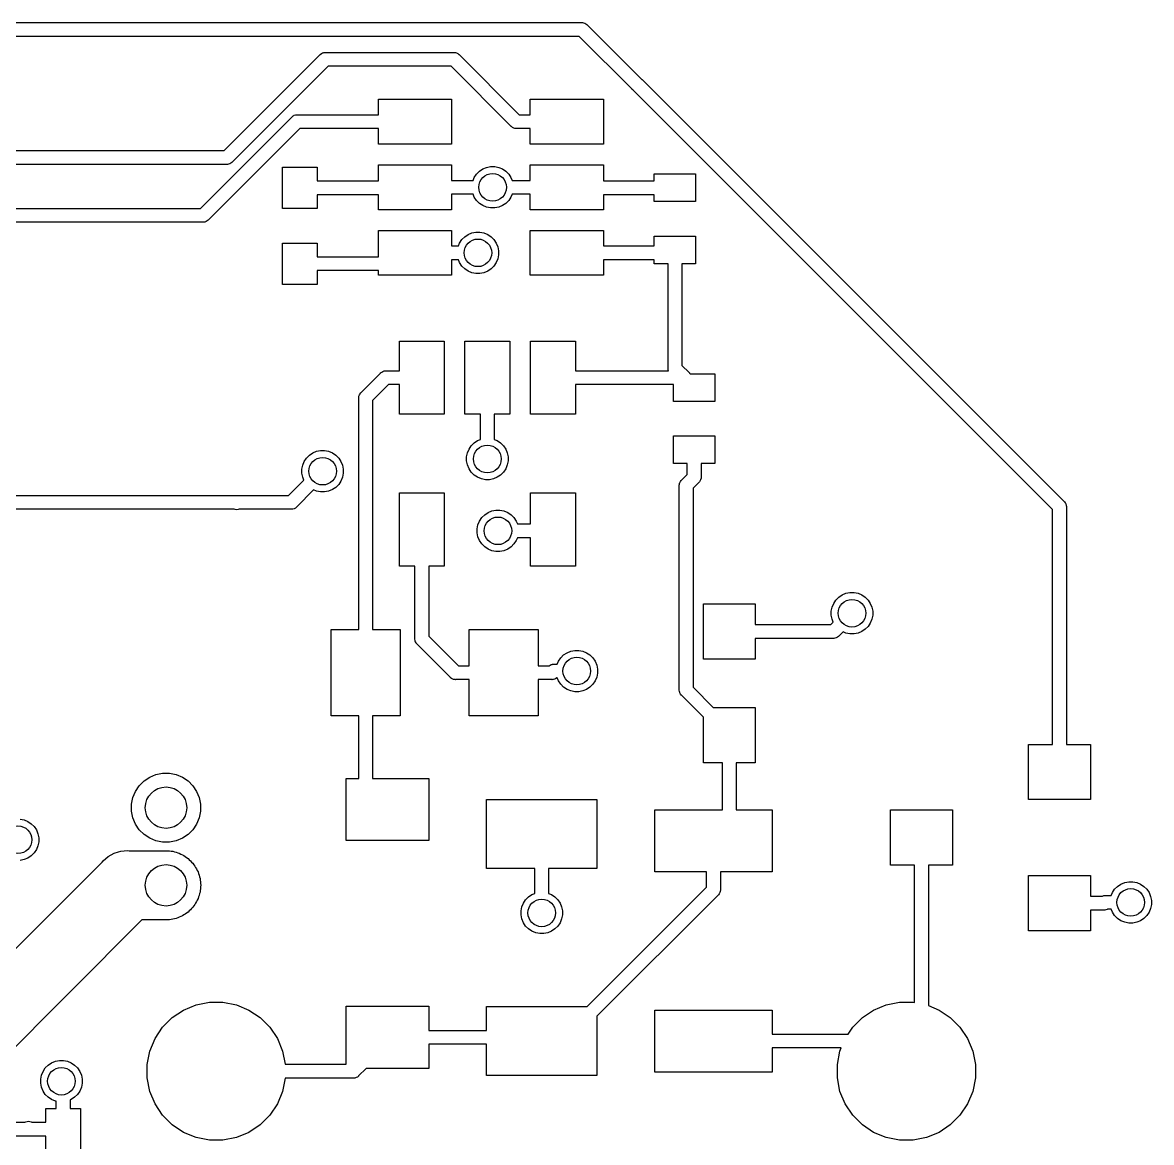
# Model space of a CAD drawing. Extents: x 71 to 174, y -171 to -82.
# Drawn here: x 150.94 to 167.3, y -128.03 to -111.8 of the extents above; entities that cross this region are included whole.
import ezdxf

# ---------------------------------------------------------------- set-up
doc = ezdxf.new("R2010")
doc.units = 0
doc.header["$MEASUREMENT"] = 0
doc.layers.add('BLACK', color=7, linetype='CONTINUOUS')

msp = doc.modelspace()

# ---------------------------------------------------------------- linework, layer by layer
at = {"layer": 'BLACK', "linetype": 'CONTINUOUS'}
for p, q in [((141.859, -111.805), (159.046, -111.805)), ((159.046, -111.805), (159.051, -111.804)), ((159.051, -111.804), (159.056, -111.805)), ((159.056, -111.805), (159.056, -111.805)), ((159.056, -111.805), (159.07, -111.806)), ((159.07, -111.806), (159.089, -111.812)), ((159.089, -111.812), (159.107, -111.821)), ((159.107, -111.821), (159.122, -111.834)), ((159.122, -111.834), (159.125, -111.837)), ((159.125, -111.837), (159.901, -112.613)), ((159.009, -112.005), (141.859, -112.005)), ((159.77, -112.765), (159.009, -112.005)), ((153.866, -113.659), (155.255, -112.269)), ((155.255, -112.269), (155.258, -112.265)), ((155.258, -112.265), (155.274, -112.253)), ((155.274, -112.253), (155.291, -112.244)), ((155.291, -112.244), (155.301, -112.241)), ((155.301, -112.241), (155.31, -112.238)), ((155.31, -112.238), (155.314, -112.238)), ((155.314, -112.238), (155.325, -112.236)), ((155.325, -112.236), (155.325, -112.236)), ((155.325, -112.236), (155.329, -112.236)), ((155.329, -112.236), (155.334, -112.236)), ((155.334, -112.236), (157.191, -112.236)), ((157.191, -112.236), (157.196, -112.236)), ((157.196, -112.236), (157.201, -112.236)), ((157.201, -112.236), (157.201, -112.236)), ((157.201, -112.236), (157.215, -112.238)), ((157.215, -112.238), (157.234, -112.244)), ((157.234, -112.244), (157.252, -112.253)), ((157.252, -112.253), (157.267, -112.265)), ((157.267, -112.265), (157.27, -112.269)), ((157.27, -112.269), (158.142, -113.141)), ((155.371, -112.436), (153.981, -113.826)), ((157.154, -112.436), (155.371, -112.436)), ((158.026, -113.308), (157.154, -112.436)), ((159.901, -112.613), (159.903, -112.614)), ((159.903, -112.614), (159.918, -112.627)), ((159.918, -112.627), (159.921, -112.631)), ((159.921, -112.631), (166.036, -118.746)), ((159.773, -112.769), (159.77, -112.765)), ((159.788, -112.781), (159.773, -112.769)), ((159.79, -112.783), (159.788, -112.781)), ((165.869, -118.861), (159.79, -112.783)), ((156.1, -113.141), (156.1, -112.916)), ((156.1, -112.916), (157.16, -112.916)), ((157.16, -112.916), (157.16, -113.566)), ((158.3, -113.141), (158.3, -112.916)), ((158.3, -112.916), (159.36, -112.916)), ((159.36, -112.916), (159.36, -113.566)), ((153.524, -114.496), (154.846, -113.173)), ((154.846, -113.173), (154.849, -113.17)), ((154.849, -113.17), (154.864, -113.157)), ((154.864, -113.157), (154.873, -113.153)), ((154.873, -113.153), (154.882, -113.148)), ((154.882, -113.148), (154.901, -113.142)), ((154.901, -113.142), (154.903, -113.142)), ((154.903, -113.142), (154.915, -113.141)), ((154.915, -113.141), (154.92, -113.14)), ((154.915, -113.141), (154.915, -113.141)), ((154.92, -113.14), (154.925, -113.141)), ((154.925, -113.141), (156.1, -113.141)), ((158.142, -113.141), (158.3, -113.141)), ((154.962, -113.341), (153.639, -114.663)), ((156.1, -113.341), (154.962, -113.341)), ((156.1, -113.566), (156.1, -113.341)), ((158.029, -113.312), (158.026, -113.308)), ((158.044, -113.324), (158.029, -113.312)), ((158.062, -113.334), (158.044, -113.324)), ((158.075, -113.338), (158.062, -113.334)), ((158.08, -113.339), (158.075, -113.338)), ((158.082, -113.339), (158.08, -113.339)), ((158.095, -113.341), (158.082, -113.339)), ((158.1, -113.341), (158.095, -113.341)), ((158.095, -113.341), (158.095, -113.341)), ((158.105, -113.341), (158.1, -113.341)), ((158.3, -113.341), (158.105, -113.341)), ((158.3, -113.566), (158.3, -113.341)), ((141.123, -113.659), (153.866, -113.659)), ((157.16, -113.566), (156.1, -113.566)), ((159.36, -113.566), (158.3, -113.566)), ((153.978, -113.83), (153.963, -113.842)), ((153.981, -113.826), (153.978, -113.83)), ((153.902, -113.859), (141.16, -113.859)), ((153.907, -113.859), (153.902, -113.859)), ((153.912, -113.859), (153.907, -113.859)), ((153.927, -113.857), (153.912, -113.859)), ((153.912, -113.859), (153.912, -113.859)), ((153.946, -113.852), (153.927, -113.857)), ((153.963, -113.842), (153.946, -113.852)), ((154.711, -114.499), (154.711, -113.899)), ((154.711, -113.899), (155.211, -113.899)), ((155.211, -113.899), (155.211, -114.099)), ((156.1, -114.099), (156.1, -113.866)), ((156.1, -113.866), (157.16, -113.866)), ((157.16, -113.866), (157.16, -114.091)), ((157.49, -114.049), (157.522, -113.999)), ((157.522, -113.999), (157.564, -113.958)), ((157.564, -113.958), (157.613, -113.925)), ((157.613, -113.925), (157.668, -113.902)), ((157.668, -113.902), (157.726, -113.891)), ((157.726, -113.891), (157.785, -113.891)), ((157.785, -113.891), (157.843, -113.902)), ((157.843, -113.902), (157.898, -113.925)), ((157.898, -113.925), (157.947, -113.958)), ((157.947, -113.958), (157.989, -113.999)), ((157.989, -113.999), (158.021, -114.049)), ((158.3, -114.091), (158.3, -113.866)), ((158.3, -113.866), (159.36, -113.866)), ((159.36, -113.866), (159.36, -114.098)), ((160.097, -114.098), (160.097, -113.998)), ((160.097, -113.998), (160.697, -113.998)), ((160.697, -113.998), (160.697, -114.398)), ((155.211, -114.099), (156.1, -114.099)), ((157.16, -114.091), (157.472, -114.091)), ((157.472, -114.091), (157.49, -114.049)), ((158.021, -114.049), (158.039, -114.091)), ((158.039, -114.091), (158.3, -114.091)), ((159.36, -114.098), (160.097, -114.098)), ((156.1, -114.299), (155.211, -114.299)), ((155.211, -114.299), (155.211, -114.499)), ((156.1, -114.516), (156.1, -114.299)), ((157.472, -114.291), (157.16, -114.291)), ((157.16, -114.291), (157.16, -114.516)), ((157.49, -114.333), (157.472, -114.291)), ((158.039, -114.291), (158.021, -114.333)), ((158.3, -114.291), (158.039, -114.291)), ((158.3, -114.516), (158.3, -114.291)), ((160.097, -114.298), (159.36, -114.298)), ((159.36, -114.298), (159.36, -114.516)), ((160.097, -114.398), (160.097, -114.298)), ((157.522, -114.382), (157.49, -114.333)), ((157.564, -114.424), (157.522, -114.382)), ((157.613, -114.457), (157.564, -114.424)), ((157.668, -114.479), (157.613, -114.457)), ((157.726, -114.491), (157.668, -114.479)), ((157.785, -114.491), (157.726, -114.491)), ((157.843, -114.479), (157.785, -114.491)), ((157.898, -114.457), (157.843, -114.479)), ((157.947, -114.424), (157.898, -114.457)), ((157.989, -114.382), (157.947, -114.424)), ((158.021, -114.333), (157.989, -114.382)), ((160.697, -114.398), (160.097, -114.398)), ((141.343, -114.496), (153.524, -114.496)), ((155.211, -114.499), (154.711, -114.499)), ((157.16, -114.516), (156.1, -114.516)), ((159.36, -114.516), (158.3, -114.516)), ((153.56, -114.696), (141.343, -114.696)), ((153.565, -114.696), (153.56, -114.696)), ((153.57, -114.696), (153.565, -114.696)), ((153.585, -114.694), (153.57, -114.696)), ((153.57, -114.696), (153.57, -114.696)), ((153.604, -114.689), (153.585, -114.694)), ((153.621, -114.679), (153.604, -114.689)), ((153.636, -114.667), (153.621, -114.679)), ((153.639, -114.663), (153.636, -114.667)), ((156.1, -115.199), (156.1, -114.816)), ((156.1, -114.816), (157.16, -114.816)), ((157.16, -114.816), (157.16, -115.041)), ((158.3, -115.466), (158.3, -114.816)), ((158.3, -114.816), (159.36, -114.816)), ((159.36, -114.816), (159.36, -115.041)), ((157.276, -114.999), (157.309, -114.949)), ((157.309, -114.949), (157.351, -114.908)), ((157.351, -114.908), (157.4, -114.875)), ((157.4, -114.875), (157.455, -114.852)), ((157.455, -114.852), (157.513, -114.841)), ((157.513, -114.841), (157.572, -114.841)), ((157.572, -114.841), (157.63, -114.852)), ((157.63, -114.852), (157.684, -114.875)), ((157.684, -114.875), (157.733, -114.908)), ((157.733, -114.908), (157.775, -114.949)), ((157.775, -114.949), (157.808, -114.999)), ((160.097, -115.041), (160.097, -114.898)), ((160.097, -114.898), (160.697, -114.898)), ((160.697, -114.898), (160.697, -115.298)), ((154.711, -115.599), (154.711, -114.999)), ((154.711, -114.999), (155.211, -114.999)), ((155.211, -114.999), (155.211, -115.199)), ((157.16, -115.041), (157.259, -115.041)), ((157.259, -115.041), (157.276, -114.999)), ((157.808, -114.999), (157.831, -115.053)), ((157.831, -115.053), (157.842, -115.111)), ((157.842, -115.111), (157.842, -115.17)), ((159.36, -115.041), (160.097, -115.041)), ((155.211, -115.199), (156.1, -115.199)), ((157.259, -115.241), (157.16, -115.241)), ((157.16, -115.241), (157.16, -115.466)), ((157.276, -115.283), (157.259, -115.241)), ((157.309, -115.332), (157.276, -115.283)), ((157.808, -115.283), (157.775, -115.332)), ((157.831, -115.228), (157.808, -115.283)), ((157.842, -115.17), (157.831, -115.228)), ((160.097, -115.241), (159.36, -115.241)), ((159.36, -115.241), (159.36, -115.466)), ((160.097, -115.298), (160.097, -115.241)), ((160.297, -115.298), (160.097, -115.298)), ((160.297, -116.809), (160.297, -115.298)), ((160.697, -115.298), (160.497, -115.298)), ((160.497, -115.298), (160.497, -116.773)), ((156.1, -115.399), (155.211, -115.399)), ((155.211, -115.399), (155.211, -115.599)), ((156.1, -115.466), (156.1, -115.399)), ((157.16, -115.466), (156.1, -115.466)), ((157.351, -115.374), (157.309, -115.332)), ((157.4, -115.407), (157.351, -115.374)), ((157.455, -115.429), (157.4, -115.407)), ((157.513, -115.441), (157.455, -115.429)), ((157.572, -115.441), (157.513, -115.441)), ((157.63, -115.429), (157.572, -115.441)), ((157.684, -115.407), (157.63, -115.429)), ((157.733, -115.374), (157.684, -115.407)), ((157.775, -115.332), (157.733, -115.374)), ((159.36, -115.466), (158.3, -115.466)), ((155.211, -115.599), (154.711, -115.599)), ((156.404, -116.851), (156.404, -116.421)), ((156.404, -116.421), (157.054, -116.421)), ((157.054, -116.421), (157.054, -117.481)), ((157.354, -117.481), (157.354, -116.421)), ((157.354, -116.421), (158.004, -116.421)), ((158.004, -116.421), (158.004, -117.481)), ((158.304, -117.481), (158.304, -116.421)), ((158.304, -116.421), (158.954, -116.421)), ((158.954, -116.421), (158.954, -116.851)), ((160.497, -116.773), (160.602, -116.877)), ((155.85, -117.164), (156.13, -116.884)), ((156.13, -116.884), (156.133, -116.88)), ((156.133, -116.88), (156.148, -116.868)), ((156.148, -116.868), (156.166, -116.859)), ((156.166, -116.859), (156.176, -116.856)), ((156.176, -116.856), (156.185, -116.853)), ((156.185, -116.853), (156.189, -116.853)), ((156.189, -116.853), (156.199, -116.851)), ((156.199, -116.851), (156.199, -116.851)), ((156.199, -116.851), (156.204, -116.851)), ((156.204, -116.851), (156.209, -116.851)), ((156.209, -116.851), (156.404, -116.851)), ((158.954, -116.851), (160.304, -116.851)), ((160.297, -116.814), (160.297, -116.809)), ((160.299, -116.834), (160.297, -116.814)), ((160.304, -116.851), (160.299, -116.834)), ((160.304, -116.851), (160.304, -116.851)), ((160.602, -116.877), (160.606, -116.88)), ((160.606, -116.88), (160.609, -116.884)), ((160.609, -116.884), (160.618, -116.893)), ((160.618, -116.893), (160.976, -116.893)), ((160.976, -116.893), (160.976, -117.293)), ((156.246, -117.051), (156.017, -117.28)), ((156.404, -117.051), (156.246, -117.051)), ((156.404, -117.481), (156.404, -117.051)), ((160.376, -117.051), (158.954, -117.051)), ((158.954, -117.051), (158.954, -117.481)), ((160.376, -117.293), (160.376, -117.051)), ((155.817, -117.238), (155.819, -117.219)), ((155.817, -117.243), (155.817, -117.238)), ((155.817, -120.601), (155.817, -117.243)), ((155.819, -117.219), (155.824, -117.2)), ((155.824, -117.2), (155.834, -117.183)), ((155.834, -117.183), (155.843, -117.171)), ((155.843, -117.171), (155.846, -117.167)), ((155.846, -117.167), (155.85, -117.164)), ((156.017, -117.28), (156.017, -120.601)), ((160.976, -117.293), (160.376, -117.293)), ((157.054, -117.481), (156.404, -117.481)), ((157.579, -117.481), (157.354, -117.481)), ((157.579, -117.677), (157.579, -117.481)), ((158.004, -117.481), (157.779, -117.481)), ((157.779, -117.481), (157.779, -117.844)), ((158.954, -117.481), (158.304, -117.481)), ((157.579, -117.844), (157.579, -117.677)), ((157.579, -117.677), (157.579, -117.677)), ((157.446, -117.936), (157.488, -117.895)), ((157.488, -117.895), (157.537, -117.862)), ((157.537, -117.862), (157.579, -117.844)), ((157.779, -117.844), (157.821, -117.862)), ((157.821, -117.862), (157.871, -117.895)), ((157.871, -117.895), (157.912, -117.936)), ((160.376, -118.193), (160.376, -117.793)), ((160.376, -117.793), (160.976, -117.793)), ((160.976, -117.793), (160.976, -118.193)), ((155.059, -118.114), (155.1, -118.072)), ((155.1, -118.072), (155.15, -118.04)), ((155.15, -118.04), (155.204, -118.017)), ((155.204, -118.017), (155.262, -118.005)), ((155.262, -118.005), (155.321, -118.005)), ((155.321, -118.005), (155.379, -118.017)), ((155.379, -118.017), (155.434, -118.04)), ((155.434, -118.04), (155.483, -118.072)), ((155.483, -118.072), (155.525, -118.114)), ((157.379, -118.098), (157.391, -118.04)), ((157.391, -118.04), (157.413, -117.986)), ((157.413, -117.986), (157.446, -117.936)), ((157.912, -117.936), (157.945, -117.986)), ((157.945, -117.986), (157.968, -118.04)), ((157.968, -118.04), (157.979, -118.098)), ((154.992, -118.276), (155.003, -118.218)), ((155.003, -118.218), (155.026, -118.163)), ((155.026, -118.163), (155.059, -118.114)), ((155.525, -118.114), (155.558, -118.163)), ((155.558, -118.163), (155.58, -118.218)), ((155.58, -118.218), (155.592, -118.276)), ((157.379, -118.157), (157.379, -118.098)), ((157.391, -118.215), (157.379, -118.157)), ((157.413, -118.27), (157.391, -118.215)), ((157.968, -118.215), (157.945, -118.27)), ((157.979, -118.157), (157.968, -118.215)), ((157.979, -118.098), (157.979, -118.157)), ((160.576, -118.193), (160.376, -118.193)), ((160.576, -118.352), (160.576, -118.193)), ((160.976, -118.193), (160.776, -118.193)), ((160.776, -118.193), (160.776, -118.389)), ((154.992, -118.335), (154.992, -118.276)), ((155.003, -118.393), (154.992, -118.335)), ((155.021, -118.435), (155.003, -118.393)), ((155.58, -118.393), (155.558, -118.448)), ((155.592, -118.335), (155.58, -118.393)), ((155.592, -118.276), (155.592, -118.335)), ((157.446, -118.319), (157.413, -118.27)), ((157.488, -118.361), (157.446, -118.319)), ((157.537, -118.394), (157.488, -118.361)), ((157.592, -118.416), (157.537, -118.394)), ((157.65, -118.428), (157.592, -118.416)), ((157.767, -118.416), (157.709, -118.428)), ((157.821, -118.394), (157.767, -118.416)), ((157.871, -118.361), (157.821, -118.394)), ((157.912, -118.319), (157.871, -118.361)), ((157.945, -118.27), (157.912, -118.319)), ((160.492, -118.436), (160.576, -118.352)), ((160.774, -118.416), (160.769, -118.432)), ((160.775, -118.413), (160.774, -118.416)), ((160.776, -118.404), (160.775, -118.413)), ((160.776, -118.389), (160.777, -118.393)), ((160.777, -118.393), (160.776, -118.398)), ((160.776, -118.398), (160.776, -118.398)), ((160.776, -118.398), (160.776, -118.404)), ((154.8, -118.656), (155.021, -118.435)), ((155.162, -118.577), (154.916, -118.823)), ((155.204, -118.594), (155.162, -118.577)), ((155.434, -118.571), (155.379, -118.594)), ((155.483, -118.539), (155.434, -118.571)), ((155.525, -118.497), (155.483, -118.539)), ((155.558, -118.448), (155.525, -118.497)), ((157.709, -118.428), (157.65, -118.428)), ((160.459, -118.506), (160.461, -118.491)), ((160.459, -118.51), (160.459, -118.506)), ((160.459, -118.506), (160.459, -118.506)), ((160.459, -118.515), (160.459, -118.51)), ((160.459, -121.474), (160.459, -118.515)), ((160.461, -118.489), (160.464, -118.48)), ((160.461, -118.491), (160.461, -118.489)), ((160.464, -118.48), (160.467, -118.472)), ((160.467, -118.472), (160.476, -118.455)), ((160.476, -118.455), (160.488, -118.439)), ((160.488, -118.439), (160.492, -118.436)), ((160.744, -118.468), (160.659, -118.552)), ((160.659, -118.552), (160.659, -121.437)), ((160.748, -118.465), (160.744, -118.468)), ((160.751, -118.461), (160.748, -118.465)), ((160.754, -118.457), (160.751, -118.461)), ((160.751, -118.461), (160.751, -118.461)), ((160.76, -118.449), (160.754, -118.457)), ((160.769, -118.432), (160.76, -118.449)), ((135.532, -118.656), (154.035, -118.656)), ((154.035, -118.656), (154.04, -118.655)), ((154.04, -118.655), (154.045, -118.656)), ((154.045, -118.656), (154.8, -118.656)), ((155.262, -118.605), (155.204, -118.594)), ((155.321, -118.605), (155.262, -118.605)), ((155.379, -118.594), (155.321, -118.605)), ((156.404, -119.681), (156.404, -118.621)), ((156.404, -118.621), (157.054, -118.621)), ((157.054, -118.621), (157.054, -119.681)), ((158.304, -119.069), (158.304, -118.621)), ((158.304, -118.621), (158.954, -118.621)), ((158.954, -118.621), (158.954, -119.681)), ((166.036, -118.746), (166.04, -118.749)), ((154.009, -118.856), (135.496, -118.856)), ((154.027, -118.861), (154.009, -118.856)), ((154.047, -118.863), (154.027, -118.861)), ((154.067, -118.861), (154.047, -118.863)), ((154.085, -118.856), (154.067, -118.861)), ((154.837, -118.856), (154.085, -118.856)), ((154.841, -118.856), (154.837, -118.856)), ((154.846, -118.856), (154.841, -118.856)), ((154.861, -118.854), (154.846, -118.856)), ((154.846, -118.856), (154.846, -118.856)), ((154.88, -118.849), (154.861, -118.854)), ((154.897, -118.839), (154.88, -118.849)), ((154.913, -118.827), (154.897, -118.839)), ((154.916, -118.823), (154.913, -118.827)), ((157.64, -118.936), (157.69, -118.903)), ((157.69, -118.903), (157.744, -118.881)), ((157.744, -118.881), (157.802, -118.869)), ((157.802, -118.869), (157.861, -118.869)), ((157.861, -118.869), (157.919, -118.881)), ((157.919, -118.881), (157.974, -118.903)), ((157.974, -118.903), (158.023, -118.936)), ((165.869, -122.059), (165.869, -118.861)), ((166.04, -118.749), (166.053, -118.764)), ((166.053, -118.764), (166.054, -118.767)), ((166.054, -118.767), (166.062, -118.781)), ((166.062, -118.781), (166.066, -118.794)), ((166.066, -118.794), (166.068, -118.8)), ((166.068, -118.8), (166.069, -118.815)), ((166.069, -118.815), (166.069, -118.815)), ((166.069, -118.815), (166.07, -118.82)), ((166.07, -118.82), (166.069, -118.825)), ((166.069, -118.825), (166.069, -122.264)), ((157.543, -119.082), (157.566, -119.027)), ((157.566, -119.027), (157.599, -118.978)), ((157.599, -118.978), (157.64, -118.936)), ((158.023, -118.936), (158.065, -118.978)), ((158.065, -118.978), (158.098, -119.027)), ((158.098, -119.027), (158.115, -119.069)), ((158.115, -119.069), (158.304, -119.069)), ((157.532, -119.14), (157.543, -119.082)), ((157.532, -119.199), (157.532, -119.14)), ((157.543, -119.257), (157.532, -119.199)), ((157.566, -119.311), (157.543, -119.257)), ((157.599, -119.36), (157.566, -119.311)), ((157.64, -119.402), (157.599, -119.36)), ((157.69, -119.435), (157.64, -119.402)), ((158.023, -119.402), (157.974, -119.435)), ((158.065, -119.36), (158.023, -119.402)), ((158.098, -119.311), (158.065, -119.36)), ((158.115, -119.269), (158.098, -119.311)), ((158.304, -119.269), (158.115, -119.269)), ((158.304, -119.681), (158.304, -119.269)), ((157.744, -119.458), (157.69, -119.435)), ((157.802, -119.469), (157.744, -119.458)), ((157.861, -119.469), (157.802, -119.469)), ((157.919, -119.458), (157.861, -119.469)), ((157.974, -119.435), (157.919, -119.458)), ((156.629, -119.681), (156.404, -119.681)), ((156.629, -120.734), (156.629, -119.681)), ((157.054, -119.681), (156.829, -119.681)), ((156.829, -119.681), (156.829, -120.697)), ((158.954, -119.681), (158.304, -119.681)), ((162.697, -120.221), (162.729, -120.172)), ((162.729, -120.172), (162.771, -120.13)), ((162.771, -120.13), (162.82, -120.097)), ((162.82, -120.097), (162.875, -120.074)), ((162.875, -120.074), (162.933, -120.063)), ((162.933, -120.063), (162.992, -120.063)), ((162.992, -120.063), (163.05, -120.074)), ((163.05, -120.074), (163.105, -120.097)), ((163.105, -120.097), (163.154, -120.13)), ((163.154, -120.13), (163.196, -120.172)), ((163.196, -120.172), (163.228, -120.221)), ((160.809, -121.029), (160.809, -120.229)), ((160.809, -120.229), (161.559, -120.229)), ((161.559, -120.229), (161.559, -120.529)), ((162.662, -120.333), (162.674, -120.275)), ((162.662, -120.392), (162.662, -120.333)), ((162.674, -120.275), (162.697, -120.221)), ((163.228, -120.221), (163.251, -120.275)), ((163.251, -120.275), (163.262, -120.333)), ((163.262, -120.333), (163.262, -120.392)), ((161.559, -120.529), (162.655, -120.529)), ((162.655, -120.529), (162.691, -120.492)), ((162.674, -120.45), (162.662, -120.392)), ((162.691, -120.492), (162.674, -120.45)), ((163.228, -120.505), (163.196, -120.554)), ((163.251, -120.45), (163.228, -120.505)), ((163.262, -120.392), (163.251, -120.45)), ((155.417, -121.851), (155.417, -120.601)), ((155.417, -120.601), (155.817, -120.601)), ((156.017, -120.601), (156.417, -120.601)), ((156.417, -120.601), (156.417, -121.851)), ((156.829, -120.697), (157.259, -121.126)), ((157.417, -121.126), (157.417, -120.601)), ((157.417, -120.601), (158.417, -120.601)), ((158.417, -120.601), (158.417, -121.126)), ((162.768, -120.7), (162.752, -120.712)), ((162.771, -120.696), (162.768, -120.7)), ((162.833, -120.634), (162.771, -120.696)), ((162.875, -120.651), (162.833, -120.634)), ((162.933, -120.663), (162.875, -120.651)), ((162.992, -120.663), (162.933, -120.663)), ((163.05, -120.651), (162.992, -120.663)), ((163.105, -120.629), (163.05, -120.651)), ((163.154, -120.596), (163.105, -120.629)), ((163.196, -120.554), (163.154, -120.596)), ((156.629, -120.738), (156.629, -120.734)), ((156.631, -120.758), (156.629, -120.738)), ((156.635, -120.771), (156.631, -120.758)), ((156.636, -120.777), (156.635, -120.771)), ((156.646, -120.794), (156.636, -120.777)), ((156.658, -120.81), (156.646, -120.794)), ((156.662, -120.813), (156.658, -120.81)), ((157.143, -121.294), (156.662, -120.813)), ((162.692, -120.729), (161.559, -120.729)), ((161.559, -120.729), (161.559, -121.029)), ((162.696, -120.729), (162.692, -120.729)), ((162.701, -120.729), (162.696, -120.729)), ((162.716, -120.727), (162.701, -120.729)), ((162.701, -120.729), (162.701, -120.729)), ((162.735, -120.722), (162.716, -120.727)), ((162.752, -120.712), (162.735, -120.722)), ((158.709, -121.059), (158.742, -121.01)), ((158.742, -121.01), (158.783, -120.968)), ((158.783, -120.968), (158.833, -120.935)), ((158.833, -120.935), (158.887, -120.913)), ((158.887, -120.913), (158.945, -120.901)), ((158.945, -120.901), (159.004, -120.901)), ((159.004, -120.901), (159.062, -120.913)), ((159.062, -120.913), (159.117, -120.935)), ((159.117, -120.935), (159.166, -120.968)), ((159.166, -120.968), (159.208, -121.01)), ((159.208, -121.01), (159.241, -121.059)), ((161.559, -121.029), (160.809, -121.029)), ((157.259, -121.126), (157.417, -121.126)), ((158.417, -121.126), (158.576, -121.126)), ((158.576, -121.126), (158.587, -121.118)), ((158.587, -121.118), (158.604, -121.108)), ((158.604, -121.108), (158.619, -121.104)), ((158.619, -121.104), (158.623, -121.103)), ((158.623, -121.103), (158.625, -121.102)), ((158.625, -121.102), (158.638, -121.101)), ((158.638, -121.101), (158.638, -121.101)), ((158.638, -121.101), (158.643, -121.101)), ((158.643, -121.101), (158.648, -121.101)), ((158.648, -121.101), (158.691, -121.101)), ((158.691, -121.101), (158.709, -121.059)), ((159.241, -121.059), (159.263, -121.114)), ((159.263, -121.114), (159.275, -121.172)), ((159.275, -121.172), (159.275, -121.231)), ((157.146, -121.298), (157.143, -121.294)), ((157.161, -121.31), (157.146, -121.298)), ((157.179, -121.319), (157.161, -121.31)), ((157.19, -121.323), (157.179, -121.319)), ((157.198, -121.325), (157.19, -121.323)), ((157.2, -121.325), (157.198, -121.325)), ((157.212, -121.326), (157.2, -121.325)), ((157.217, -121.327), (157.212, -121.326)), ((157.212, -121.326), (157.212, -121.326)), ((157.222, -121.326), (157.217, -121.327)), ((157.417, -121.326), (157.222, -121.326)), ((157.417, -121.851), (157.417, -121.326)), ((158.612, -121.326), (158.417, -121.326)), ((158.417, -121.326), (158.417, -121.851)), ((158.617, -121.327), (158.612, -121.326)), ((158.622, -121.326), (158.617, -121.327)), ((158.637, -121.325), (158.622, -121.326)), ((158.622, -121.326), (158.622, -121.326)), ((158.656, -121.319), (158.637, -121.325)), ((158.673, -121.31), (158.656, -121.319)), ((158.684, -121.301), (158.673, -121.31)), ((158.691, -121.301), (158.684, -121.301)), ((158.709, -121.343), (158.691, -121.301)), ((158.742, -121.392), (158.709, -121.343)), ((159.241, -121.343), (159.208, -121.392)), ((159.263, -121.289), (159.241, -121.343)), ((159.275, -121.231), (159.263, -121.289)), ((158.783, -121.434), (158.742, -121.392)), ((158.833, -121.467), (158.783, -121.434)), ((158.887, -121.49), (158.833, -121.467)), ((158.945, -121.501), (158.887, -121.49)), ((159.004, -121.501), (158.945, -121.501)), ((159.062, -121.49), (159.004, -121.501)), ((159.117, -121.467), (159.062, -121.49)), ((159.166, -121.434), (159.117, -121.467)), ((159.208, -121.392), (159.166, -121.434)), ((160.459, -121.479), (160.459, -121.474)), ((160.461, -121.498), (160.459, -121.479)), ((160.466, -121.514), (160.461, -121.498)), ((160.467, -121.517), (160.466, -121.514)), ((160.476, -121.535), (160.467, -121.517)), ((160.659, -121.437), (160.951, -121.729)), ((160.488, -121.55), (160.476, -121.535)), ((160.492, -121.553), (160.488, -121.55)), ((160.809, -121.87), (160.492, -121.553)), ((155.817, -121.851), (155.417, -121.851)), ((155.817, -122.759), (155.817, -121.851)), ((156.417, -121.851), (156.017, -121.851)), ((156.017, -121.851), (156.017, -122.759)), ((158.417, -121.851), (157.417, -121.851)), ((160.951, -121.729), (161.559, -121.729)), ((161.559, -121.729), (161.559, -122.529)), ((160.809, -122.529), (160.809, -121.87)), ((165.869, -122.264), (165.869, -122.059)), ((165.869, -122.059), (165.869, -122.059)), ((165.519, -123.064), (165.519, -122.264)), ((165.519, -122.264), (165.869, -122.264)), ((166.069, -122.264), (166.419, -122.264)), ((166.419, -122.264), (166.419, -123.064)), ((161.084, -122.529), (160.809, -122.529)), ((161.084, -123.213), (161.084, -122.529)), ((161.559, -122.529), (161.284, -122.529)), ((161.284, -122.529), (161.284, -123.213)), ((152.635, -122.863), (152.704, -122.793)), ((152.704, -122.793), (152.786, -122.738)), ((152.786, -122.738), (152.877, -122.701)), ((152.877, -122.701), (152.974, -122.681)), ((152.974, -122.681), (153.072, -122.681)), ((153.072, -122.681), (153.169, -122.701)), ((153.169, -122.701), (153.26, -122.738)), ((153.26, -122.738), (153.342, -122.793)), ((153.342, -122.793), (153.411, -122.863)), ((155.631, -123.659), (155.631, -122.759)), ((155.631, -122.759), (155.817, -122.759)), ((156.017, -122.759), (156.831, -122.759)), ((156.831, -122.759), (156.831, -123.659)), ((152.542, -123.036), (152.58, -122.945)), ((152.58, -122.945), (152.635, -122.863)), ((153.411, -122.863), (153.466, -122.945)), ((153.466, -122.945), (153.504, -123.036)), ((152.523, -123.132), (152.542, -123.036)), ((152.523, -123.231), (152.523, -123.132)), ((153.504, -123.036), (153.523, -123.132)), ((153.523, -123.132), (153.523, -123.231)), ((157.667, -124.062), (157.667, -123.062)), ((157.667, -123.062), (159.267, -123.062)), ((159.267, -123.062), (159.267, -124.062)), ((166.419, -123.064), (165.519, -123.064)), ((152.542, -123.327), (152.523, -123.231)), ((152.58, -123.418), (152.542, -123.327)), ((153.504, -123.327), (153.466, -123.418)), ((153.523, -123.231), (153.504, -123.327)), ((160.106, -124.113), (160.106, -123.213)), ((160.106, -123.213), (161.084, -123.213)), ((161.284, -123.213), (161.806, -123.213)), ((161.806, -123.213), (161.806, -124.113)), ((163.519, -124.014), (163.519, -123.214)), ((163.519, -123.214), (164.419, -123.214)), ((164.419, -123.214), (164.419, -124.014)), ((150.908, -123.346), (150.966, -123.357)), ((150.966, -123.357), (151.02, -123.38)), ((151.02, -123.38), (151.07, -123.413)), ((151.07, -123.413), (151.111, -123.454)), ((151.111, -123.454), (151.144, -123.504)), ((152.635, -123.5), (152.58, -123.418)), ((153.466, -123.418), (153.411, -123.5)), ((151.144, -123.504), (151.167, -123.558)), ((151.167, -123.558), (151.178, -123.616)), ((151.178, -123.616), (151.178, -123.675)), ((152.704, -123.57), (152.635, -123.5)), ((152.786, -123.625), (152.704, -123.57)), ((152.877, -123.662), (152.786, -123.625)), ((153.26, -123.625), (153.169, -123.662)), ((153.342, -123.57), (153.26, -123.625)), ((153.411, -123.5), (153.342, -123.57)), ((151.144, -123.788), (151.111, -123.837)), ((151.167, -123.733), (151.144, -123.788)), ((151.178, -123.675), (151.167, -123.733)), ((152.335, -123.823), (152.368, -123.813)), ((152.368, -123.813), (152.466, -123.803)), ((152.466, -123.803), (152.491, -123.806)), ((152.491, -123.806), (153.072, -123.806)), ((152.974, -123.681), (152.877, -123.662)), ((153.072, -123.681), (152.974, -123.681)), ((153.169, -123.662), (153.072, -123.681)), ((153.072, -123.806), (153.097, -123.81)), ((153.097, -123.81), (153.121, -123.813)), ((153.121, -123.813), (153.145, -123.82)), ((156.831, -123.659), (155.631, -123.659)), ((148.039, -128.026), (152.096, -123.97)), ((150.966, -123.934), (150.908, -123.946)), ((151.02, -123.912), (150.966, -123.934)), ((151.07, -123.879), (151.02, -123.912)), ((151.111, -123.837), (151.07, -123.879)), ((152.096, -123.97), (152.111, -123.95)), ((152.111, -123.95), (152.187, -123.888)), ((152.187, -123.888), (152.274, -123.842)), ((152.274, -123.842), (152.335, -123.823)), ((153.145, -123.82), (153.169, -123.825)), ((153.169, -123.825), (153.192, -123.834)), ((153.192, -123.834), (153.215, -123.842)), ((153.215, -123.842), (153.237, -123.853)), ((153.237, -123.853), (153.26, -123.863)), ((153.26, -123.863), (153.28, -123.876)), ((153.28, -123.876), (153.302, -123.888)), ((153.302, -123.888), (153.321, -123.904)), ((153.321, -123.904), (153.342, -123.917)), ((153.342, -123.917), (153.359, -123.935)), ((153.359, -123.935), (153.378, -123.95)), ((153.378, -123.95), (153.394, -123.97)), ((153.394, -123.97), (153.411, -123.987)), ((153.411, -123.987), (153.425, -124.007)), ((153.425, -124.007), (153.441, -124.027)), ((153.441, -124.027), (153.452, -124.048)), ((153.452, -124.048), (153.466, -124.069)), ((153.466, -124.069), (153.476, -124.092)), ((153.476, -124.092), (153.487, -124.113)), ((153.487, -124.113), (153.494, -124.137)), ((153.494, -124.137), (153.504, -124.16)), ((158.367, -124.062), (157.667, -124.062)), ((158.367, -124.257), (158.367, -124.062)), ((159.267, -124.062), (158.567, -124.062)), ((158.567, -124.062), (158.567, -124.423)), ((160.856, -124.113), (160.106, -124.113)), ((160.856, -124.331), (160.856, -124.113)), ((161.806, -124.113), (161.056, -124.113)), ((161.056, -124.113), (161.056, -124.368)), ((163.869, -124.014), (163.519, -124.014)), ((163.869, -126.004), (163.869, -124.014)), ((164.419, -124.014), (164.069, -124.014)), ((164.069, -124.014), (164.069, -126.05)), ((153.504, -124.16), (153.509, -124.184)), ((153.509, -124.184), (153.516, -124.208)), ((153.516, -124.208), (153.518, -124.232)), ((153.518, -124.232), (153.523, -124.256)), ((153.523, -124.256), (153.523, -124.281)), ((153.523, -124.281), (153.526, -124.306)), ((153.526, -124.306), (153.523, -124.33)), ((158.367, -124.423), (158.367, -124.257)), ((158.367, -124.257), (158.367, -124.257)), ((165.519, -124.964), (165.519, -124.164)), ((165.519, -124.164), (166.419, -124.164)), ((166.419, -124.164), (166.419, -124.464)), ((166.81, -124.321), (166.859, -124.288)), ((166.859, -124.288), (166.914, -124.265)), ((166.914, -124.265), (166.972, -124.254)), ((166.972, -124.254), (167.031, -124.254)), ((167.031, -124.254), (167.089, -124.265)), ((167.089, -124.265), (167.143, -124.288)), ((167.143, -124.288), (167.192, -124.321)), ((153.504, -124.452), (153.494, -124.474)), ((153.509, -124.427), (153.504, -124.452)), ((153.516, -124.404), (153.509, -124.427)), ((153.518, -124.379), (153.516, -124.404)), ((153.523, -124.355), (153.518, -124.379)), ((153.523, -124.33), (153.523, -124.355)), ((158.275, -124.473), (158.325, -124.44)), ((158.325, -124.44), (158.367, -124.423)), ((158.567, -124.423), (158.609, -124.44)), ((158.609, -124.44), (158.658, -124.473)), ((159.125, -126.062), (160.856, -124.331)), ((161.023, -124.447), (159.267, -126.203)), ((161.027, -124.444), (161.023, -124.447)), ((161.039, -124.429), (161.027, -124.444)), ((161.049, -124.411), (161.039, -124.429)), ((161.053, -124.396), (161.049, -124.411)), ((161.054, -124.392), (161.053, -124.396)), ((161.056, -124.38), (161.054, -124.392)), ((161.056, -124.368), (161.056, -124.373)), ((161.056, -124.373), (161.056, -124.378)), ((161.056, -124.378), (161.056, -124.378)), ((161.056, -124.378), (161.056, -124.38)), ((166.419, -124.464), (166.585, -124.464)), ((166.585, -124.464), (166.591, -124.461)), ((166.591, -124.461), (166.61, -124.455)), ((166.61, -124.455), (166.624, -124.454)), ((166.624, -124.454), (166.629, -124.453)), ((166.624, -124.454), (166.624, -124.454)), ((166.629, -124.453), (166.634, -124.454)), ((166.634, -124.454), (166.718, -124.454)), ((166.718, -124.454), (166.735, -124.412)), ((166.735, -124.412), (166.768, -124.363)), ((166.768, -124.363), (166.81, -124.321)), ((167.192, -124.321), (167.234, -124.363)), ((167.234, -124.363), (167.267, -124.412)), ((167.267, -124.412), (167.29, -124.466)), ((167.29, -124.466), (167.301, -124.524)), ((153.411, -124.624), (153.394, -124.642)), ((153.425, -124.604), (153.411, -124.624)), ((153.441, -124.585), (153.425, -124.604)), ((153.452, -124.563), (153.441, -124.585)), ((153.466, -124.543), (153.452, -124.563)), ((153.476, -124.52), (153.466, -124.543)), ((153.487, -124.498), (153.476, -124.52)), ((153.494, -124.474), (153.487, -124.498)), ((158.167, -124.677), (158.178, -124.619)), ((158.178, -124.619), (158.201, -124.564)), ((158.201, -124.564), (158.234, -124.515)), ((158.234, -124.515), (158.275, -124.473)), ((158.658, -124.473), (158.7, -124.515)), ((158.7, -124.515), (158.733, -124.564)), ((158.733, -124.564), (158.755, -124.619)), ((158.755, -124.619), (158.767, -124.677)), ((167.301, -124.583), (167.29, -124.641)), ((167.301, -124.524), (167.301, -124.583)), ((153.121, -124.798), (153.097, -124.801)), ((153.145, -124.791), (153.121, -124.798)), ((153.169, -124.786), (153.145, -124.791)), ((153.192, -124.777), (153.169, -124.786)), ((153.215, -124.77), (153.192, -124.777)), ((153.237, -124.758), (153.215, -124.77)), ((153.26, -124.749), (153.237, -124.758)), ((153.28, -124.735), (153.26, -124.749)), ((153.302, -124.723), (153.28, -124.735)), ((153.321, -124.708), (153.302, -124.723)), ((153.342, -124.694), (153.321, -124.708)), ((153.359, -124.677), (153.342, -124.694)), ((153.378, -124.661), (153.359, -124.677)), ((153.394, -124.642), (153.378, -124.661)), ((158.167, -124.736), (158.167, -124.677)), ((158.178, -124.794), (158.167, -124.736)), ((158.201, -124.848), (158.178, -124.794)), ((158.755, -124.794), (158.733, -124.848)), ((158.767, -124.736), (158.755, -124.794)), ((158.767, -124.677), (158.767, -124.736)), ((166.614, -124.664), (166.419, -124.664)), ((166.419, -124.664), (166.419, -124.964)), ((166.619, -124.665), (166.614, -124.664)), ((166.624, -124.664), (166.619, -124.665)), ((166.639, -124.663), (166.624, -124.664)), ((166.624, -124.664), (166.624, -124.664)), ((166.658, -124.657), (166.639, -124.663)), ((166.663, -124.654), (166.658, -124.657)), ((166.718, -124.654), (166.663, -124.654)), ((166.735, -124.696), (166.718, -124.654)), ((166.768, -124.745), (166.735, -124.696)), ((166.81, -124.787), (166.768, -124.745)), ((166.859, -124.82), (166.81, -124.787)), ((167.192, -124.787), (167.143, -124.82)), ((167.234, -124.745), (167.192, -124.787)), ((167.267, -124.696), (167.234, -124.745)), ((167.29, -124.641), (167.267, -124.696)), ((152.674, -124.806), (148.617, -128.863)), ((153.072, -124.806), (152.674, -124.806)), ((153.097, -124.801), (153.072, -124.806)), ((158.234, -124.898), (158.201, -124.848)), ((158.275, -124.939), (158.234, -124.898)), ((158.325, -124.972), (158.275, -124.939)), ((158.658, -124.939), (158.609, -124.972)), ((158.7, -124.898), (158.658, -124.939)), ((158.733, -124.848), (158.7, -124.898)), ((166.914, -124.842), (166.859, -124.82)), ((166.972, -124.854), (166.914, -124.842)), ((167.031, -124.854), (166.972, -124.854)), ((167.089, -124.842), (167.031, -124.854)), ((167.143, -124.82), (167.089, -124.842)), ((158.379, -124.995), (158.325, -124.972)), ((158.437, -125.006), (158.379, -124.995)), ((158.496, -125.006), (158.437, -125.006)), ((158.554, -124.995), (158.496, -125.006)), ((158.609, -124.972), (158.554, -124.995)), ((166.419, -124.964), (165.519, -124.964)), ((153.276, -126.114), (153.458, -126.038)), ((153.458, -126.038), (153.652, -126)), ((153.652, -126), (153.848, -126)), ((153.848, -126), (154.042, -126.038)), ((154.042, -126.038), (154.224, -126.114)), ((155.631, -126.9), (155.631, -126.059)), ((155.631, -126.059), (156.831, -126.059)), ((156.831, -126.059), (156.831, -126.409)), ((157.667, -126.409), (157.667, -126.062)), ((157.667, -126.062), (159.125, -126.062)), ((163.276, -126.114), (163.458, -126.038)), ((163.458, -126.038), (163.652, -126)), ((163.652, -126), (163.848, -126)), ((163.848, -126), (163.869, -126.004)), ((164.069, -126.05), (164.224, -126.114)), ((152.973, -126.363), (153.113, -126.223)), ((153.113, -126.223), (153.276, -126.114)), ((154.224, -126.114), (154.387, -126.223)), ((154.387, -126.223), (154.527, -126.363)), ((159.267, -126.203), (159.267, -127.062)), ((160.106, -127.013), (160.106, -126.113)), ((160.106, -126.113), (161.806, -126.113)), ((161.806, -126.113), (161.806, -126.463)), ((162.973, -126.363), (163.113, -126.223)), ((163.113, -126.223), (163.276, -126.114)), ((164.224, -126.114), (164.387, -126.223)), ((164.387, -126.223), (164.527, -126.363)), ((152.864, -126.526), (152.973, -126.363)), ((154.527, -126.363), (154.636, -126.526)), ((156.831, -126.409), (157.667, -126.409)), ((162.906, -126.463), (162.973, -126.363)), ((164.527, -126.363), (164.636, -126.526)), ((152.788, -126.708), (152.864, -126.526)), ((154.636, -126.526), (154.712, -126.708)), ((161.806, -126.463), (162.906, -126.463)), ((164.636, -126.526), (164.712, -126.708)), ((152.75, -126.902), (152.788, -126.708)), ((154.712, -126.708), (154.75, -126.9)), ((157.667, -126.609), (156.831, -126.609)), ((156.831, -126.609), (156.831, -126.959)), ((157.667, -127.062), (157.667, -126.609)), ((162.807, -126.663), (161.806, -126.663)), ((161.806, -126.663), (161.806, -127.013)), ((162.75, -126.902), (162.788, -126.708)), ((162.788, -126.708), (162.807, -126.663)), ((164.712, -126.708), (164.75, -126.902)), ((151.274, -126.953), (151.316, -126.912)), ((151.316, -126.912), (151.365, -126.879)), ((151.365, -126.879), (151.42, -126.856)), ((151.42, -126.856), (151.478, -126.845)), ((151.478, -126.845), (151.537, -126.845)), ((151.537, -126.845), (151.595, -126.856)), ((151.595, -126.856), (151.649, -126.879)), ((151.649, -126.879), (151.698, -126.912)), ((151.698, -126.912), (151.74, -126.953)), ((152.75, -127.098), (152.75, -126.902)), ((154.75, -126.9), (155.631, -126.9)), ((162.75, -127.098), (162.75, -126.902)), ((164.75, -126.902), (164.75, -127.098)), ((151.207, -127.115), (151.219, -127.057)), ((151.219, -127.057), (151.241, -127.003)), ((151.241, -127.003), (151.274, -126.953)), ((151.74, -126.953), (151.773, -127.003)), ((151.773, -127.003), (151.796, -127.057)), ((151.796, -127.057), (151.807, -127.115)), ((155.796, -127.084), (155.779, -127.093)), ((155.811, -127.071), (155.796, -127.084)), ((155.814, -127.067), (155.811, -127.071)), ((155.923, -126.959), (155.814, -127.067)), ((156.831, -126.959), (155.923, -126.959)), ((159.267, -127.062), (157.667, -127.062)), ((161.806, -127.013), (160.106, -127.013)), ((151.207, -127.174), (151.207, -127.115)), ((151.219, -127.232), (151.207, -127.174)), ((151.241, -127.287), (151.219, -127.232)), ((151.796, -127.232), (151.773, -127.287)), ((151.807, -127.174), (151.796, -127.232)), ((151.807, -127.115), (151.807, -127.174)), ((152.788, -127.292), (152.75, -127.098)), ((154.75, -127.1), (154.712, -127.292)), ((155.735, -127.1), (154.75, -127.1)), ((155.74, -127.1), (155.735, -127.1)), ((155.745, -127.1), (155.74, -127.1)), ((155.76, -127.099), (155.745, -127.1)), ((155.745, -127.1), (155.745, -127.1)), ((155.779, -127.093), (155.76, -127.099)), ((162.788, -127.292), (162.75, -127.098)), ((164.75, -127.098), (164.712, -127.292)), ((151.274, -127.336), (151.241, -127.287)), ((151.316, -127.378), (151.274, -127.336)), ((151.365, -127.411), (151.316, -127.378)), ((151.42, -127.433), (151.365, -127.411)), ((151.649, -127.411), (151.632, -127.417)), ((151.632, -127.417), (151.632, -127.539)), ((151.698, -127.378), (151.649, -127.411)), ((151.74, -127.336), (151.698, -127.378)), ((151.773, -127.287), (151.74, -127.336)), ((152.864, -127.474), (152.788, -127.292)), ((154.712, -127.292), (154.636, -127.474)), ((162.864, -127.474), (162.788, -127.292)), ((164.712, -127.292), (164.636, -127.474)), ((151.282, -127.739), (151.282, -127.539)), ((151.282, -127.539), (151.432, -127.539)), ((151.432, -127.436), (151.42, -127.433)), ((151.432, -127.539), (151.432, -127.436)), ((151.632, -127.539), (151.782, -127.539)), ((151.782, -127.539), (151.782, -128.139)), ((152.973, -127.637), (152.864, -127.474)), ((154.636, -127.474), (154.527, -127.637)), ((162.973, -127.637), (162.864, -127.474)), ((164.636, -127.474), (164.527, -127.637)), ((150.792, -127.739), (150.979, -127.739)), ((150.979, -127.739), (150.991, -127.733)), ((150.991, -127.733), (151.01, -127.727)), ((151.01, -127.727), (151.029, -127.725)), ((151.029, -127.725), (151.049, -127.727)), ((151.049, -127.727), (151.068, -127.733)), ((151.068, -127.733), (151.08, -127.739)), ((151.08, -127.739), (151.282, -127.739)), ((153.113, -127.777), (152.973, -127.637)), ((154.527, -127.637), (154.387, -127.777)), ((163.113, -127.777), (162.973, -127.637)), ((164.527, -127.637), (164.387, -127.777)), ((153.276, -127.886), (153.113, -127.777)), ((153.458, -127.962), (153.276, -127.886)), ((154.224, -127.886), (154.042, -127.962)), ((154.387, -127.777), (154.224, -127.886)), ((163.276, -127.886), (163.113, -127.777)), ((163.458, -127.962), (163.276, -127.886)), ((164.224, -127.886), (164.042, -127.962)), ((164.387, -127.777), (164.224, -127.886)), ((151.011, -127.939), (150.792, -127.939)), ((151.016, -127.94), (151.011, -127.939)), ((151.021, -127.939), (151.016, -127.94)), ((151.282, -127.939), (151.021, -127.939)), ((151.282, -128.139), (151.282, -127.939)), ((153.652, -128), (153.458, -127.962)), ((153.848, -128), (153.652, -128)), ((154.042, -127.962), (153.848, -128)), ((163.652, -128), (163.458, -127.962)), ((163.848, -128), (163.652, -128)), ((164.042, -127.962), (163.848, -128))]:
    msp.add_line(p, q, dxfattribs=at)
at = {"layer": 'BLACK'}
for centre, radius in [((157.755, -114.191), 0.2), ((157.542, -115.141), 0.2), ((157.679, -118.128), 0.2), ((155.292, -118.305), 0.2), ((157.832, -119.169), 0.2), ((162.962, -120.363), 0.2), ((158.975, -121.201), 0.2), ((153.023, -123.181), 0.3), ((150.878, -123.646), 0.2), ((153.023, -124.306), 0.3), ((167.001, -124.554), 0.2), ((158.467, -124.706), 0.2), ((151.507, -127.145), 0.2)]:
    msp.add_circle(centre, radius, dxfattribs=at)

doc.saveas('drawing.dxf')
